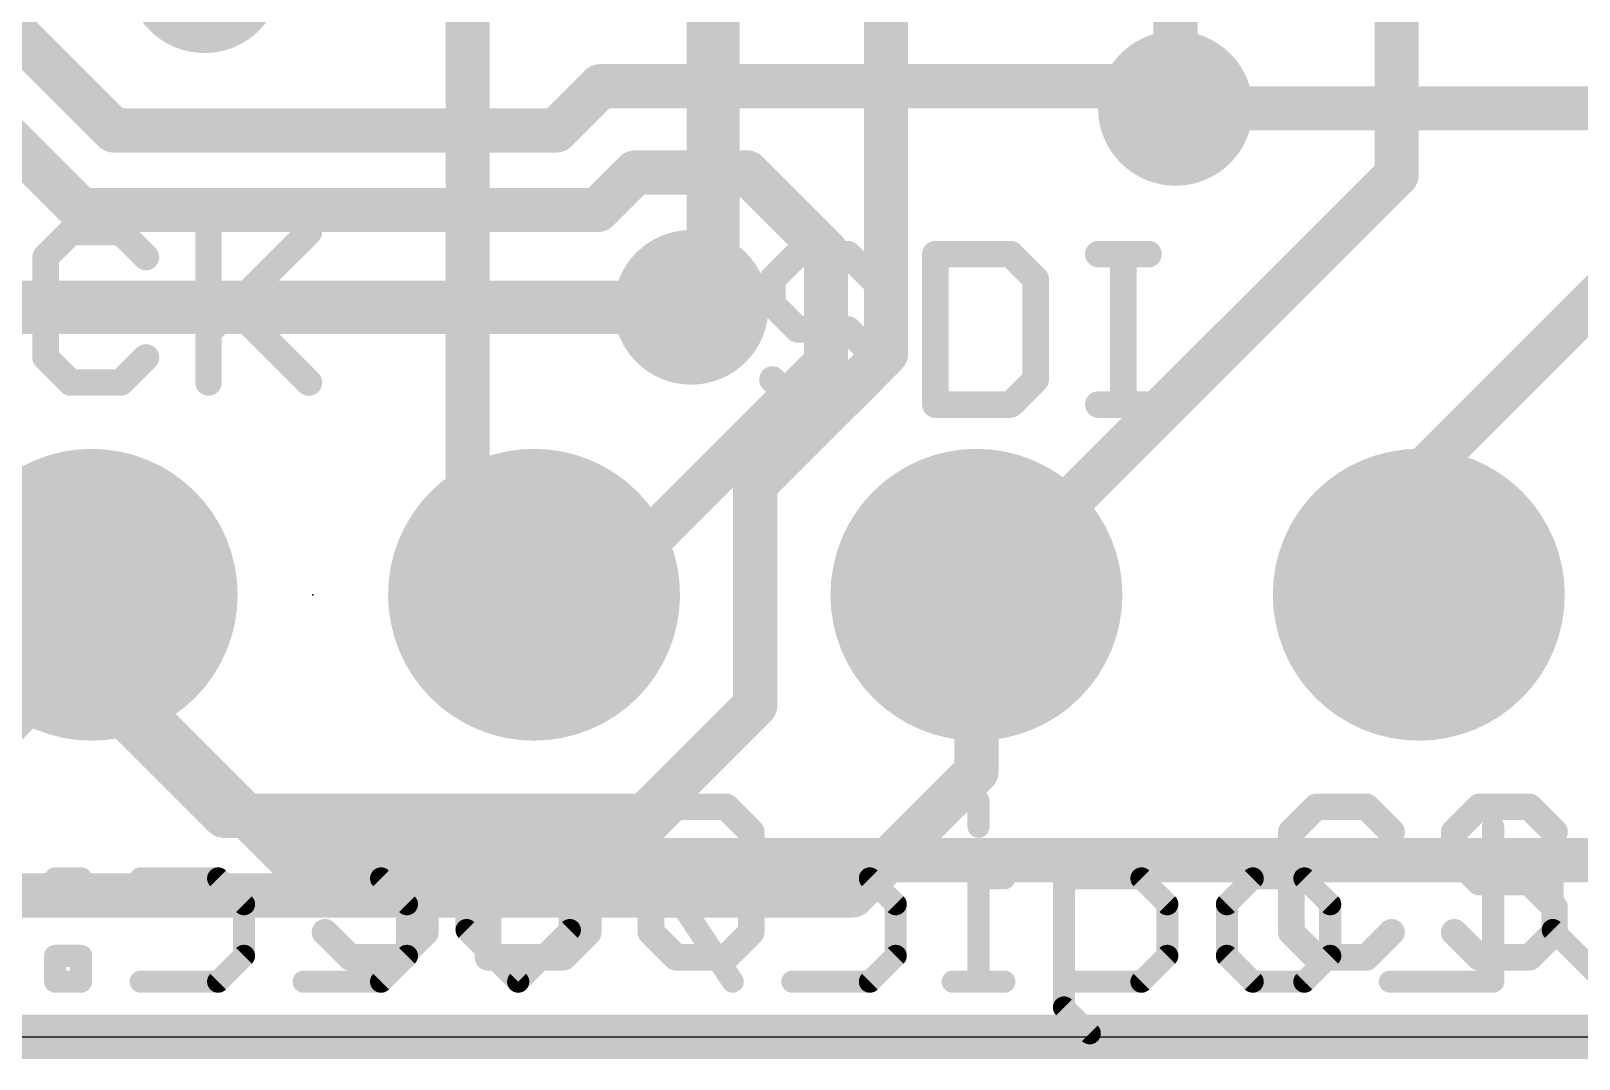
# Model space of a CAD drawing. Extents: x -0.1 to 25.5, y -0.1 to 17.9.
# Drawn here: x 11.08 to 19.97, y -0.13 to 5.78 of the extents above; entities that cross this region are included whole.
import ezdxf

# ---------------------------------------------------------------- set-up
doc = ezdxf.new("R2010")
doc.units = 0
for name, color, linetype in [('1', 12, 'CONTINUOUS'), ('16', 5, 'CONTINUOUS'), ('17', 110, 'CONTINUOUS'), ('18', 110, 'CONTINUOUS'), ('20', 53, 'CONTINUOUS'), ('21', 40, 'CONTINUOUS'), ('22', 6, 'CONTINUOUS'), ('23', 40, 'CONTINUOUS'), ('51', 253, 'CONTINUOUS')]:
    doc.layers.add(name, color=color, linetype=linetype)

# ---------------------------------------------------------------- blocks, each defined once
blk = doc.blocks.new('RECT')
blk.add_solid([(-0.5, -0.5), (0.5, -0.5), (-0.5, 0.5), (0.5, 0.5)])
blk = doc.blocks.new('ROUNDP')
at = {"const_width": 0.5}
blk.add_lwpolyline([(0, -0.25, 1), (0, 0.25, 1), (0, -0.25)], format="xyb", dxfattribs=at)
blk = doc.blocks.new('ROUNDV')
at = {"const_width": 0.5}
blk.add_lwpolyline([(0, -0.25, 1), (0, 0.25, 1), (0, -0.25)], format="xyb", dxfattribs=at)

msp = doc.modelspace()

# ---------------------------------------------------------------- linework, layer by layer
at = {"layer": '1'}
for points, const_width in [([(23.4442, 7.62), (19.05, 3.2258)], 0.254), ([(15.991, 6.743), (15.991, 3.926)], 0.254), ([(17.653, 5.334), (17.653, 6.605)], 0.254), ([(14.9978, 6.4262), (14.9978, 4.3171)], 0.3048), ([(13.589, 2.921), (13.589, 6.1394)], 0.254), ([(20.32, 5.334), (17.653, 5.334)], 0.254), ([(14.9978, 4.3171), (14.8717, 4.191)], 0.3048), ([(15.991, 3.926), (15.24, 3.175)], 0.254), ([(15.24, 3.175), (15.24, 1.905)], 0.254), ([(19.05, 3.2258), (19.05, 2.54)], 0.254), ([(13.97, 2.54), (13.589, 2.921)], 0.254), ([(11.43, 2.286), (11.43, 2.54)], 0.254), ([(16.51, 1.524), (16.51, 2.54)], 0.254), ([(10.414, 1.27), (11.43, 2.286)], 0.254), ([(11.43, 2.032), (11.43, 2.286)], 0.254), ([(12.192, 1.27), (11.43, 2.032)], 0.254), ([(15.24, 1.905), (14.605, 1.27)], 0.254), ([(15.7988, 0.8128), (16.51, 1.524)], 0.254), ([(14.605, 1.27), (12.192, 1.27)], 0.254), ([(2.9856, 0.8128), (15.7988, 0.8128)], 0.254), ([(25.4, 0), (0, 0)], 0.254)]:
    msp.add_lwpolyline(points, dxfattribs=dict(at, const_width=const_width))
for points, const_width in [([(17.653, 5.3975, 1), (17.653, 5.2705)], 0.127), ([(17.5895, 5.334, 1), (17.7165, 5.334)], 0.127), ([(15.0517, 4.2632, 1), (14.9439, 4.371)], 0.1524), ([(14.9216, 4.3171, 1), (15.074, 4.3171)], 0.1524), ([(14.8178, 4.2449, 1), (14.9256, 4.1371)], 0.1524), ([(16.0359, 3.8811, 1), (15.9461, 3.9709)], 0.127), ([(15.9275, 3.926, 1), (16.0545, 3.926)], 0.127), ([(15.3035, 3.175, 1), (15.1765, 3.175)], 0.127), ([(19.1135, 3.2258, 1), (18.9865, 3.2258)], 0.127), ([(19.0051, 3.2707, 1), (19.0949, 3.1809)], 0.127), ([(15.1951, 3.2199, 1), (15.2849, 3.1301)], 0.127), ([(13.6339, 2.9659, 1), (13.5441, 2.8761)], 0.127), ([(13.5255, 2.921, 1), (13.6525, 2.921)], 0.127), ([(11.4935, 2.54, 1), (11.3665, 2.54)], 0.127), ([(16.5735, 2.54, 1), (16.4465, 2.54)], 0.127), ([(13.9251, 2.4951, 1), (14.0149, 2.5849)], 0.127), ([(18.9865, 2.54, 1), (19.1135, 2.54)], 0.127), ([(11.4935, 2.286, 1), (11.3665, 2.286)], 0.127), ([(11.4749, 2.2411, 1), (11.3851, 2.3309)], 0.127), ([(11.3665, 2.286, 1), (11.4935, 2.286)], 0.127), ([(11.4749, 2.0769, 1), (11.3851, 1.9871)], 0.127), ([(11.3665, 2.032, 1), (11.4935, 2.032)], 0.127), ([(15.1765, 1.905, 1), (15.3035, 1.905)], 0.127), ([(15.2849, 1.8601, 1), (15.1951, 1.9499)], 0.127), ([(16.5549, 1.4791, 1), (16.4651, 1.5689)], 0.127), ([(16.4465, 1.524, 1), (16.5735, 1.524)], 0.127), ([(12.192, 1.3335, 1), (12.192, 1.2065)], 0.127), ([(12.1471, 1.2251, 1), (12.2369, 1.3149)], 0.127), ([(14.5601, 1.3149, 1), (14.6499, 1.2251)], 0.127), ([(14.605, 1.2065, 1), (14.605, 1.3335)], 0.127), ([(15.7539, 0.8577, 1), (15.8437, 0.7679)], 0.127), ([(15.7988, 0.7493, 1), (15.7988, 0.8763)], 0.127)]:
    msp.add_lwpolyline(points, format="xyb", dxfattribs=dict(at, const_width=const_width))
at = {"layer": '16'}
for points, const_width in [([(10.287, 6.477), (11.557, 5.207)], 0.254), ([(18.923, 4.953), (18.923, 6.223)], 0.254), ([(14.097, 5.207), (14.351, 5.461)], 0.254), ([(14.351, 5.461), (17.526, 5.461)], 0.254), ([(17.526, 5.461), (17.653, 5.334)], 0.254), ([(10.7834, 5.334), (11.3676, 4.7498)], 0.254), ([(11.557, 5.207), (14.097, 5.207)], 0.254), ([(14.3349, 4.7498), (14.5508, 4.9657)], 0.254), ([(14.5508, 4.9657), (15.1926, 4.9657)], 0.254), ([(15.1926, 4.9657), (15.6464, 4.5119)], 0.254), ([(16.51, 2.54), (18.923, 4.953)], 0.254), ([(11.3676, 4.7498), (14.3349, 4.7498)], 0.254), ([(15.6464, 4.5119), (15.6464, 3.8701)], 0.254), ([(14.8717, 4.191), (6.985, 4.191)], 0.3048), ([(15.6464, 3.8701), (14.3163, 2.54)], 0.254), ([(11.43, 2.159), (11.43, 2.54)], 0.254), ([(14.3163, 2.54), (13.97, 2.54)], 0.254), ([(12.573, 1.016), (11.43, 2.159)], 0.254), ([(22.479, 1.016), (12.573, 1.016)], 0.254), ([(25.4, 0), (0, 0)], 0.254)]:
    msp.add_lwpolyline(points, dxfattribs=dict(at, const_width=const_width))
for points, const_width in [([(14.351, 5.5245, 1), (14.351, 5.3975)], 0.127), ([(14.3959, 5.4161, 1), (14.3061, 5.5059)], 0.127), ([(17.5709, 5.5059, 1), (17.4811, 5.4161)], 0.127), ([(17.526, 5.3975, 1), (17.526, 5.5245)], 0.127), ([(17.6081, 5.2891, 1), (17.6979, 5.3789)], 0.127), ([(11.557, 5.2705, 1), (11.557, 5.1435)], 0.127), ([(14.097, 5.1435, 1), (14.097, 5.2705)], 0.127), ([(11.5121, 5.1621, 1), (11.6019, 5.2519)], 0.127), ([(14.0521, 5.2519, 1), (14.1419, 5.1621)], 0.127), ([(14.5508, 5.0292, 1), (14.5508, 4.9022)], 0.127), ([(14.5957, 4.9208, 1), (14.5059, 5.0106)], 0.127), ([(15.2375, 5.0106, 1), (15.1477, 4.9208)], 0.127), ([(15.1926, 4.9022, 1), (15.1926, 5.0292)], 0.127), ([(18.9679, 4.9081, 1), (18.8781, 4.9979)], 0.127), ([(18.8595, 4.953, 1), (18.9865, 4.953)], 0.127), ([(11.3676, 4.8133, 1), (11.3676, 4.6863)], 0.127), ([(11.3227, 4.7049, 1), (11.4125, 4.7947)], 0.127), ([(14.29, 4.7947, 1), (14.3798, 4.7049)], 0.127), ([(14.3349, 4.6863, 1), (14.3349, 4.8133)], 0.127), ([(15.7099, 4.5119, 1), (15.5829, 4.5119)], 0.127), ([(15.6015, 4.467, 1), (15.6913, 4.5568)], 0.127), ([(14.8717, 4.1148, 1), (14.8717, 4.2672)], 0.1524), ([(15.5829, 3.8701, 1), (15.7099, 3.8701)], 0.127), ([(15.6913, 3.8252, 1), (15.6015, 3.915)], 0.127), ([(11.4935, 2.54, 1), (11.3665, 2.54)], 0.127), ([(13.97, 2.6035, 1), (13.97, 2.4765)], 0.127), ([(14.3163, 2.4765, 1), (14.3163, 2.6035)], 0.127), ([(14.2714, 2.5849, 1), (14.3612, 2.4951)], 0.127), ([(16.4651, 2.5849, 1), (16.5549, 2.4951)], 0.127), ([(11.4749, 2.2039, 1), (11.3851, 2.1141)], 0.127), ([(11.3665, 2.159, 1), (11.4935, 2.159)], 0.127), ([(12.573, 1.0795, 1), (12.573, 0.9525)], 0.127), ([(12.5281, 0.9711, 1), (12.6179, 1.0609)], 0.127)]:
    msp.add_lwpolyline(points, format="xyb", dxfattribs=dict(at, const_width=const_width))
at = {"layer": '20'}
msp.add_line((2.54, 0), (22.86, 0), dxfattribs=at)
at = {"layer": '21', "const_width": 0.1524}
for points in [[(11.3095, 4.6235), (11.1654, 4.4795)], [(11.5976, 4.6235), (11.3095, 4.6235)], [(11.7417, 4.4795), (11.5976, 4.6235)], [(12.101, 4.6235), (12.101, 3.7592)], [(12.101, 4.0473), (12.6772, 4.6235)], [(11.1654, 4.4795), (11.1654, 3.9033)], [(15.4829, 4.4965), (15.3388, 4.3525)], [(15.771, 4.4965), (15.4829, 4.4965)], [(15.9151, 4.3525), (15.771, 4.4965)], [(16.2744, 4.4965), (16.2744, 3.6322)], [(16.7065, 4.4965), (16.2744, 4.4965)], [(16.8506, 4.3525), (16.7065, 4.4965)], [(17.2099, 4.4965), (17.498, 4.4965)], [(17.3539, 3.6322), (17.3539, 4.4965)], [(15.3388, 4.3525), (15.3388, 4.2084)], [(16.8506, 3.7763), (16.8506, 4.3525)], [(12.245, 4.1914), (12.6772, 3.7592)], [(15.3388, 4.2084), (15.4829, 4.0644)], [(15.4829, 4.0644), (15.771, 4.0644)], [(15.771, 4.0644), (15.9151, 3.9203)], [(11.1654, 3.9033), (11.3095, 3.7592)], [(11.5976, 3.7592), (11.7417, 3.9033)], [(15.9151, 3.9203), (15.9151, 3.7763)], [(11.3095, 3.7592), (11.5976, 3.7592)], [(15.4829, 3.6322), (15.3388, 3.7763)], [(15.9151, 3.7763), (15.771, 3.6322)], [(16.7065, 3.6322), (16.8506, 3.7763)], [(15.771, 3.6322), (15.4829, 3.6322)], [(16.2744, 3.6322), (16.7065, 3.6322)], [(17.2099, 3.6322), (17.498, 3.6322)], [(12.914, 1.3215), (12.7699, 1.1775)], [(13.2021, 1.3215), (12.914, 1.3215)], [(13.3461, 1.1775), (13.2021, 1.3215)], [(13.7054, 1.3215), (13.7054, 0.4572)], [(14.1376, 1.3215), (13.7054, 1.3215)], [(14.2817, 1.1775), (14.1376, 1.3215)], [(14.785, 1.3215), (14.641, 1.1775)], [(15.0731, 1.3215), (14.785, 1.3215)], [(15.2172, 1.1775), (15.0731, 1.3215)], [(18.4617, 1.3215), (18.3177, 1.1775)], [(18.7499, 1.3215), (18.4617, 1.3215)], [(18.8939, 1.1775), (18.7499, 1.3215)], [(19.3973, 1.3215), (19.2532, 1.1775)], [(19.6854, 1.3215), (19.3973, 1.3215)], [(19.8294, 1.1775), (19.6854, 1.3215)], [(12.7699, 1.1775), (12.7699, 1.0334)], [(14.2817, 0.6013), (14.2817, 1.1775)], [(14.641, 1.1775), (14.641, 0.6013)], [(15.2172, 0.6013), (15.2172, 1.1775)], [(18.3177, 1.1775), (18.3177, 0.6013)], [(19.2532, 1.1775), (19.2532, 1.0334)], [(12.7699, 1.0334), (12.914, 0.8894)], [(19.2532, 1.0334), (19.3973, 0.8894)], [(12.914, 0.8894), (13.2021, 0.8894)], [(13.2021, 0.8894), (13.3461, 0.7453)], [(19.3973, 0.8894), (19.6854, 0.8894)], [(19.6854, 0.8894), (19.8294, 0.7453)], [(13.3461, 0.7453), (13.3461, 0.6013)], [(19.8294, 0.7453), (19.8294, 0.6013)], [(12.914, 0.4572), (12.7699, 0.6013)], [(13.3461, 0.6013), (13.2021, 0.4572)], [(14.1376, 0.4572), (14.2817, 0.6013)], [(14.641, 0.6013), (14.785, 0.4572)], [(15.0731, 0.4572), (15.2172, 0.6013)], [(18.3177, 0.6013), (18.4617, 0.4572)], [(18.7499, 0.4572), (18.8939, 0.6013)], [(19.3973, 0.4572), (19.2532, 0.6013)], [(19.8294, 0.6013), (19.6854, 0.4572)], [(13.2021, 0.4572), (12.914, 0.4572)], [(13.7054, 0.4572), (14.1376, 0.4572)], [(14.785, 0.4572), (15.0731, 0.4572)], [(18.4617, 0.4572), (18.7499, 0.4572)], [(19.6854, 0.4572), (19.3973, 0.4572)]]:
    msp.add_lwpolyline(points, dxfattribs=at)
at = {"layer": '21', "const_width": 0.0762}
for points in [[(11.3095, 4.6616, 1), (11.3095, 4.5854)], [(11.3364, 4.5966, 1), (11.2826, 4.6505)], [(11.6246, 4.6505, 1), (11.5707, 4.5966)], [(11.5976, 4.5854, 1), (11.5976, 4.6616)], [(12.1391, 4.6235, 1), (12.0629, 4.6235)], [(12.7041, 4.5966, 1), (12.6502, 4.6505)], [(11.2035, 4.4795, 1), (11.1273, 4.4795)], [(11.1385, 4.5064, 1), (11.1924, 4.4525)], [(11.7147, 4.4525, 1), (11.7686, 4.5064)], [(15.4829, 4.5346, 1), (15.4829, 4.4584)], [(15.5098, 4.4696, 1), (15.456, 4.5235)], [(15.798, 4.5235, 1), (15.7441, 4.4696)], [(15.771, 4.4584, 1), (15.771, 4.5346)], [(16.3125, 4.4965, 1), (16.2363, 4.4965)], [(16.2744, 4.5346, 1), (16.2744, 4.4584)], [(16.7335, 4.5235, 1), (16.6796, 4.4696)], [(16.7065, 4.4584, 1), (16.7065, 4.5346)], [(17.2099, 4.5346, 1), (17.2099, 4.4584)], [(17.392, 4.4965, 1), (17.3158, 4.4965)], [(17.498, 4.4584, 1), (17.498, 4.5346)], [(15.3769, 4.3525, 1), (15.3007, 4.3525)], [(15.3119, 4.3794, 1), (15.3658, 4.3255)], [(15.8881, 4.3255, 1), (15.942, 4.3794)], [(16.8887, 4.3525, 1), (16.8125, 4.3525)], [(16.8236, 4.3255, 1), (16.8775, 4.3794)], [(12.272, 4.2183, 1), (12.2181, 4.1644)], [(15.3658, 4.2354, 1), (15.3119, 4.1815)], [(15.3007, 4.2084, 1), (15.3769, 4.2084)], [(12.074, 4.0743, 1), (12.1279, 4.0204)], [(15.4829, 4.1025, 1), (15.4829, 4.0263)], [(15.456, 4.0374, 1), (15.5098, 4.0913)], [(15.798, 4.0913, 1), (15.7441, 4.0374)], [(15.771, 4.0263, 1), (15.771, 4.1025)], [(11.1924, 3.9302, 1), (11.1385, 3.8763)], [(11.1273, 3.9033, 1), (11.2035, 3.9033)], [(11.7686, 3.8763, 1), (11.7147, 3.9302)], [(15.9532, 3.9203, 1), (15.877, 3.9203)], [(15.8881, 3.8934, 1), (15.942, 3.9473)], [(11.3095, 3.7973, 1), (11.3095, 3.7211)], [(11.2826, 3.7323, 1), (11.3364, 3.7861)], [(11.5707, 3.7861, 1), (11.6246, 3.7323)], [(11.5976, 3.7211, 1), (11.5976, 3.7973)], [(12.6502, 3.7323, 1), (12.7041, 3.7861)], [(15.3658, 3.8032, 1), (15.3119, 3.7493)], [(15.942, 3.7493, 1), (15.8881, 3.8032)], [(16.8775, 3.7493, 1), (16.8236, 3.8032)], [(12.0629, 3.7592, 1), (12.1391, 3.7592)], [(15.877, 3.7763, 1), (15.9532, 3.7763)], [(16.8125, 3.7763, 1), (16.8887, 3.7763)], [(15.4829, 3.6703, 1), (15.4829, 3.5941)], [(15.456, 3.6053, 1), (15.5098, 3.6591)], [(15.7441, 3.6591, 1), (15.798, 3.6053)], [(15.771, 3.5941, 1), (15.771, 3.6703)], [(16.2744, 3.6703, 1), (16.2744, 3.5941)], [(16.2363, 3.6322, 1), (16.3125, 3.6322)], [(16.6796, 3.6591, 1), (16.7335, 3.6053)], [(16.7065, 3.5941, 1), (16.7065, 3.6703)], [(17.2099, 3.6703, 1), (17.2099, 3.5941)], [(17.3158, 3.6322, 1), (17.392, 3.6322)], [(17.498, 3.5941, 1), (17.498, 3.6703)], [(12.914, 1.3596, 1), (12.914, 1.2834)], [(12.9409, 1.2946, 1), (12.887, 1.3485)], [(13.229, 1.3485, 1), (13.1751, 1.2946)], [(13.2021, 1.2834, 1), (13.2021, 1.3596)], [(13.7435, 1.3215, 1), (13.6673, 1.3215)], [(13.7054, 1.3596, 1), (13.7054, 1.2834)], [(14.1646, 1.3485, 1), (14.1107, 1.2946)], [(14.1376, 1.2834, 1), (14.1376, 1.3596)], [(14.785, 1.3596, 1), (14.785, 1.2834)], [(14.812, 1.2946, 1), (14.7581, 1.3485)], [(15.1001, 1.3485, 1), (15.0462, 1.2946)], [(15.0731, 1.2834, 1), (15.0731, 1.3596)], [(18.4617, 1.3596, 1), (18.4617, 1.2834)], [(18.4887, 1.2946, 1), (18.4348, 1.3485)], [(18.7768, 1.3485, 1), (18.7229, 1.2946)], [(18.7499, 1.2834, 1), (18.7499, 1.3596)], [(19.3973, 1.3596, 1), (19.3973, 1.2834)], [(19.4242, 1.2946, 1), (19.3703, 1.3485)], [(19.7123, 1.3485, 1), (19.6584, 1.2946)], [(19.6854, 1.2834, 1), (19.6854, 1.3596)], [(12.808, 1.1775, 1), (12.7318, 1.1775)], [(14.3198, 1.1775, 1), (14.2436, 1.1775)], [(14.6791, 1.1775, 1), (14.6029, 1.1775)], [(15.2553, 1.1775, 1), (15.1791, 1.1775)], [(18.3558, 1.1775, 1), (18.2796, 1.1775)], [(19.2913, 1.1775, 1), (19.2151, 1.1775)], [(12.743, 1.2044, 1), (12.7969, 1.1505)], [(13.3192, 1.1505, 1), (13.3731, 1.2044)], [(14.2547, 1.1505, 1), (14.3086, 1.2044)], [(14.614, 1.2044, 1), (14.6679, 1.1505)], [(15.1902, 1.1505, 1), (15.2441, 1.2044)], [(18.2907, 1.2044, 1), (18.3446, 1.1505)], [(18.867, 1.1505, 1), (18.9208, 1.2044)], [(19.2263, 1.2044, 1), (19.2801, 1.1505)], [(19.8025, 1.1505, 1), (19.8564, 1.2044)], [(12.7969, 1.0604, 1), (12.743, 1.0065)], [(12.7318, 1.0334, 1), (12.808, 1.0334)], [(19.2801, 1.0604, 1), (19.2263, 1.0065)], [(19.2151, 1.0334, 1), (19.2913, 1.0334)], [(12.914, 0.9275, 1), (12.914, 0.8513)], [(12.887, 0.8624, 1), (12.9409, 0.9163)], [(13.229, 0.9163, 1), (13.1751, 0.8624)], [(13.2021, 0.8513, 1), (13.2021, 0.9275)], [(19.3973, 0.9275, 1), (19.3973, 0.8513)], [(19.3703, 0.8624, 1), (19.4242, 0.9163)], [(19.7123, 0.9163, 1), (19.6584, 0.8624)], [(19.6854, 0.8513, 1), (19.6854, 0.9275)], [(13.3842, 0.7453, 1), (13.308, 0.7453)], [(13.3192, 0.7184, 1), (13.3731, 0.7723)], [(19.8675, 0.7453, 1), (19.7913, 0.7453)], [(19.8025, 0.7184, 1), (19.8564, 0.7723)], [(12.7969, 0.6282, 1), (12.743, 0.5743)], [(13.308, 0.6013, 1), (13.3842, 0.6013)], [(13.3731, 0.5743, 1), (13.3192, 0.6282)], [(14.2436, 0.6013, 1), (14.3198, 0.6013)], [(14.3086, 0.5743, 1), (14.2547, 0.6282)], [(14.6679, 0.6282, 1), (14.614, 0.5743)], [(14.6029, 0.6013, 1), (14.6791, 0.6013)], [(15.1791, 0.6013, 1), (15.2553, 0.6013)], [(15.2441, 0.5743, 1), (15.1902, 0.6282)], [(18.3446, 0.6282, 1), (18.2907, 0.5743)], [(18.2796, 0.6013, 1), (18.3558, 0.6013)], [(18.9208, 0.5743, 1), (18.867, 0.6282)], [(19.2801, 0.6282, 1), (19.2263, 0.5743)], [(19.7913, 0.6013, 1), (19.8675, 0.6013)], [(19.8564, 0.5743, 1), (19.8025, 0.6282)], [(12.914, 0.4953, 1), (12.914, 0.4191)], [(13.2021, 0.4191, 1), (13.2021, 0.4953)], [(13.7054, 0.4953, 1), (13.7054, 0.4191)], [(14.1376, 0.4191, 1), (14.1376, 0.4953)], [(14.785, 0.4953, 1), (14.785, 0.4191)], [(15.0731, 0.4191, 1), (15.0731, 0.4953)], [(18.4617, 0.4953, 1), (18.4617, 0.4191)], [(18.7499, 0.4191, 1), (18.7499, 0.4953)], [(19.3973, 0.4953, 1), (19.3973, 0.4191)], [(19.6854, 0.4191, 1), (19.6854, 0.4953)], [(12.887, 0.4303, 1), (12.9409, 0.4841)], [(13.1751, 0.4841, 1), (13.229, 0.4303)], [(13.6673, 0.4572, 1), (13.7435, 0.4572)], [(14.1107, 0.4841, 1), (14.1646, 0.4303)], [(14.7581, 0.4303, 1), (14.812, 0.4841)], [(15.0462, 0.4841, 1), (15.1001, 0.4303)], [(18.4348, 0.4303, 1), (18.4887, 0.4841)], [(18.7229, 0.4841, 1), (18.7768, 0.4303)], [(19.3703, 0.4303, 1), (19.4242, 0.4841)], [(19.6584, 0.4841, 1), (19.7123, 0.4303)]]:
    msp.add_lwpolyline(points, format="xyb", dxfattribs=at)
at = {"layer": '22', "const_width": 0.127}
for points in [[(16.522, 1.3556), (16.522, 1.2073)], [(13.5824, 0.6141), (13.5824, 1.2073)], [(14.1756, 1.2073), (14.1756, 0.6141)], [(15.1111, 0.3175), (14.5179, 1.2073)], [(19.4769, 1.2073), (19.4769, 0.3175)], [(19.8192, 0.6141), (19.8192, 1.2073)], [(11.369, 0.9107), (11.2207, 0.9107)], [(11.2207, 0.9107), (11.2207, 0.7624)], [(11.369, 0.7624), (11.369, 0.9107)], [(11.7114, 0.9107), (12.1563, 0.9107)], [(12.1563, 0.9107), (12.3045, 0.7624)], [(12.6469, 0.9107), (13.0918, 0.9107)], [(13.0918, 0.9107), (13.2401, 0.7624)], [(15.4535, 0.9107), (15.8983, 0.9107)], [(15.8983, 0.9107), (16.0466, 0.7624)], [(16.6703, 0.9107), (16.522, 0.9107)], [(16.522, 0.9107), (16.522, 0.3175)], [(17.0126, 0.1692), (17.0126, 0.9107)], [(17.0126, 0.9107), (17.4575, 0.9107)], [(17.4575, 0.9107), (17.6058, 0.7624)], [(17.9482, 0.7624), (18.0965, 0.9107)], [(18.0965, 0.9107), (18.393, 0.9107)], [(18.393, 0.9107), (18.5413, 0.7624)], [(11.2207, 0.7624), (11.369, 0.7624)], [(12.3045, 0.7624), (12.3045, 0.4658)], [(13.2401, 0.7624), (13.2401, 0.4658)], [(16.0466, 0.7624), (16.0466, 0.4658)], [(17.6058, 0.7624), (17.6058, 0.4658)], [(17.9482, 0.4658), (17.9482, 0.7624)], [(18.5413, 0.7624), (18.5413, 0.4658)], [(13.879, 0.3175), (13.5824, 0.6141)], [(14.1756, 0.6141), (13.879, 0.3175)], [(20.1158, 0.3175), (19.8192, 0.6141)], [(11.369, 0.4658), (11.2207, 0.4658)], [(11.2207, 0.4658), (11.2207, 0.3175)], [(11.369, 0.3175), (11.369, 0.4658)], [(12.3045, 0.4658), (12.1563, 0.3175)], [(13.2401, 0.4658), (13.0918, 0.3175)], [(16.0466, 0.4658), (15.8983, 0.3175)], [(17.6058, 0.4658), (17.4575, 0.3175)], [(18.0965, 0.3175), (17.9482, 0.4658)], [(18.5413, 0.4658), (18.393, 0.3175)], [(11.2207, 0.3175), (11.369, 0.3175)], [(12.1563, 0.3175), (11.7114, 0.3175)], [(13.0918, 0.3175), (12.6469, 0.3175)], [(15.8983, 0.3175), (15.4535, 0.3175)], [(16.6703, 0.3175), (16.3737, 0.3175)], [(17.4575, 0.3175), (17.0126, 0.3175)], [(18.393, 0.3175), (18.0965, 0.3175)], [(19.4769, 0.3175), (18.8837, 0.3175)], [(17.1609, 0.0209), (17.0126, 0.1692)], [(17.3092, 0.0209), (17.1609, 0.0209)]]:
    msp.add_lwpolyline(points, dxfattribs=at)
at = {"layer": '22', "const_width": 0.0635}
for points in [[(16.5538, 1.3556, 1), (16.4903, 1.3556)], [(13.6142, 1.2073, 1), (13.5507, 1.2073)], [(14.2073, 1.2073, 1), (14.1438, 1.2073)], [(14.5443, 1.2249, 1), (14.4915, 1.1896)], [(19.5086, 1.2073, 1), (19.4451, 1.2073)], [(19.851, 1.2073, 1), (19.7875, 1.2073)], [(16.4903, 1.2073, 1), (16.5538, 1.2073)], [(11.2525, 0.9107, 1), (11.189, 0.9107)], [(11.2207, 0.9424, 1), (11.2207, 0.8789)], [(11.4008, 0.9107, 1), (11.3373, 0.9107)], [(11.369, 0.8789, 1), (11.369, 0.9424)], [(11.7114, 0.9424, 1), (11.7114, 0.8789)], [(12.1787, 0.9331, 1), (12.1338, 0.8882)], [(12.1563, 0.8789, 1), (12.1563, 0.9424)], [(12.6469, 0.9424, 1), (12.6469, 0.8789)], [(13.1142, 0.9331, 1), (13.0693, 0.8882)], [(13.0918, 0.8789, 1), (13.0918, 0.9424)], [(15.4535, 0.9424, 1), (15.4535, 0.8789)], [(15.9208, 0.9331, 1), (15.8759, 0.8882)], [(15.8983, 0.8789, 1), (15.8983, 0.9424)], [(16.522, 0.9424, 1), (16.522, 0.8789)], [(16.5538, 0.9107, 1), (16.4903, 0.9107)], [(16.6703, 0.8789, 1), (16.6703, 0.9424)], [(17.0444, 0.9107, 1), (16.9809, 0.9107)], [(17.0126, 0.9424, 1), (17.0126, 0.8789)], [(17.48, 0.9331, 1), (17.4351, 0.8882)], [(17.4575, 0.8789, 1), (17.4575, 0.9424)], [(18.0965, 0.9424, 1), (18.0965, 0.8789)], [(18.1189, 0.8882, 1), (18.074, 0.9331)], [(18.4155, 0.9331, 1), (18.3706, 0.8882)], [(18.393, 0.8789, 1), (18.393, 0.9424)], [(11.2207, 0.7941, 1), (11.2207, 0.7306)], [(11.369, 0.7306, 1), (11.369, 0.7941)], [(12.3363, 0.7624, 1), (12.2728, 0.7624)], [(12.2821, 0.7399, 1), (12.327, 0.7848)], [(13.2718, 0.7624, 1), (13.2083, 0.7624)], [(13.2176, 0.7399, 1), (13.2625, 0.7848)], [(16.0784, 0.7624, 1), (16.0149, 0.7624)], [(16.0242, 0.7399, 1), (16.0691, 0.7848)], [(17.6376, 0.7624, 1), (17.5741, 0.7624)], [(17.5834, 0.7399, 1), (17.6283, 0.7848)], [(17.9799, 0.7624, 1), (17.9164, 0.7624)], [(17.9257, 0.7848, 1), (17.9706, 0.7399)], [(18.5731, 0.7624, 1), (18.5096, 0.7624)], [(18.5189, 0.7399, 1), (18.5638, 0.7848)], [(11.189, 0.7624, 1), (11.2525, 0.7624)], [(11.3373, 0.7624, 1), (11.4008, 0.7624)], [(13.6049, 0.6365, 1), (13.56, 0.5916)], [(13.5507, 0.6141, 1), (13.6142, 0.6141)], [(14.1438, 0.6141, 1), (14.2073, 0.6141)], [(14.198, 0.5916, 1), (14.1531, 0.6365)], [(19.8417, 0.6365, 1), (19.7968, 0.5916)], [(19.7875, 0.6141, 1), (19.851, 0.6141)], [(11.2525, 0.4658, 1), (11.189, 0.4658)], [(11.2207, 0.4975, 1), (11.2207, 0.434)], [(11.4008, 0.4658, 1), (11.3373, 0.4658)], [(11.369, 0.434, 1), (11.369, 0.4975)], [(12.2728, 0.4658, 1), (12.3363, 0.4658)], [(12.327, 0.4433, 1), (12.2821, 0.4882)], [(13.2083, 0.4658, 1), (13.2718, 0.4658)], [(13.2625, 0.4433, 1), (13.2176, 0.4882)], [(16.0149, 0.4658, 1), (16.0784, 0.4658)], [(16.0691, 0.4433, 1), (16.0242, 0.4882)], [(17.5741, 0.4658, 1), (17.6376, 0.4658)], [(17.6283, 0.4433, 1), (17.5834, 0.4882)], [(17.9164, 0.4658, 1), (17.9799, 0.4658)], [(17.9706, 0.4882, 1), (17.9257, 0.4433)], [(18.5096, 0.4658, 1), (18.5731, 0.4658)], [(18.5638, 0.4433, 1), (18.5189, 0.4882)], [(11.2207, 0.3493, 1), (11.2207, 0.2858)], [(11.369, 0.2858, 1), (11.369, 0.3493)], [(11.7114, 0.3493, 1), (11.7114, 0.2858)], [(12.1338, 0.34, 1), (12.1787, 0.295)], [(12.1563, 0.2858, 1), (12.1563, 0.3493)], [(12.6469, 0.3493, 1), (12.6469, 0.2858)], [(13.0693, 0.34, 1), (13.1142, 0.295)], [(13.0918, 0.2858, 1), (13.0918, 0.3493)], [(13.8565, 0.34, 1), (13.9015, 0.295)], [(13.8565, 0.295, 1), (13.9015, 0.34)], [(15.0847, 0.2999, 1), (15.1375, 0.3351)], [(15.4535, 0.3493, 1), (15.4535, 0.2858)], [(15.8759, 0.34, 1), (15.9208, 0.295)], [(15.8983, 0.2858, 1), (15.8983, 0.3493)], [(16.3737, 0.3493, 1), (16.3737, 0.2858)], [(16.6703, 0.2858, 1), (16.6703, 0.3493)], [(17.0126, 0.3493, 1), (17.0126, 0.2858)], [(17.4351, 0.34, 1), (17.48, 0.295)], [(17.4575, 0.2858, 1), (17.4575, 0.3493)], [(18.0965, 0.3493, 1), (18.0965, 0.2858)], [(18.074, 0.295, 1), (18.1189, 0.34)], [(18.3706, 0.34, 1), (18.4155, 0.295)], [(18.393, 0.2858, 1), (18.393, 0.3493)], [(18.8837, 0.3493, 1), (18.8837, 0.2858)], [(19.4769, 0.2858, 1), (19.4769, 0.3493)], [(11.189, 0.3175, 1), (11.2525, 0.3175)], [(11.3373, 0.3175, 1), (11.4008, 0.3175)], [(16.4903, 0.3175, 1), (16.5538, 0.3175)], [(19.4451, 0.3175, 1), (19.5086, 0.3175)], [(16.9809, 0.1692, 1), (17.0444, 0.1692)], [(17.0351, 0.1917, 1), (16.9902, 0.1468)], [(17.1609, 0.0527, 1), (17.1609, -0.0108)], [(17.1385, -0.0015, 1), (17.1834, 0.0434)], [(17.3092, -0.0108, 1), (17.3092, 0.0527)]]:
    msp.add_lwpolyline(points, format="xyb", dxfattribs=at)
at = {"layer": '23'}
msp.add_point((12.7, 2.54), dxfattribs=at)

# ---------------------------------------------------------------- block references
at = {"layer": '17', "xscale": 1.6764, "yscale": 1.6764, "rotation": 90}
for p in [(11.43, 2.54), (11.43, 2.54), (13.97, 2.54), (13.97, 2.54), (16.51, 2.54), (16.51, 2.54), (19.05, 2.54), (19.05, 2.54)]:
    msp.add_blockref('ROUNDP', p, dxfattribs=at)
at = {"layer": '18', "xscale": 0.889, "yscale": 0.889}
for p in [(12.0777, 6.096), (12.0777, 6.096), (17.653, 5.334), (17.653, 5.334), (14.8717, 4.191), (14.8717, 4.191)]:
    msp.add_blockref('ROUNDV', p, dxfattribs=at)
at = {"layer": '51', "xscale": 0.508, "yscale": 0.508}
for p in [(11.43, 2.54), (13.97, 2.54), (16.51, 2.54), (19.05, 2.54)]:
    msp.add_blockref('RECT', p, dxfattribs=at)

doc.saveas('drawing.dxf')
